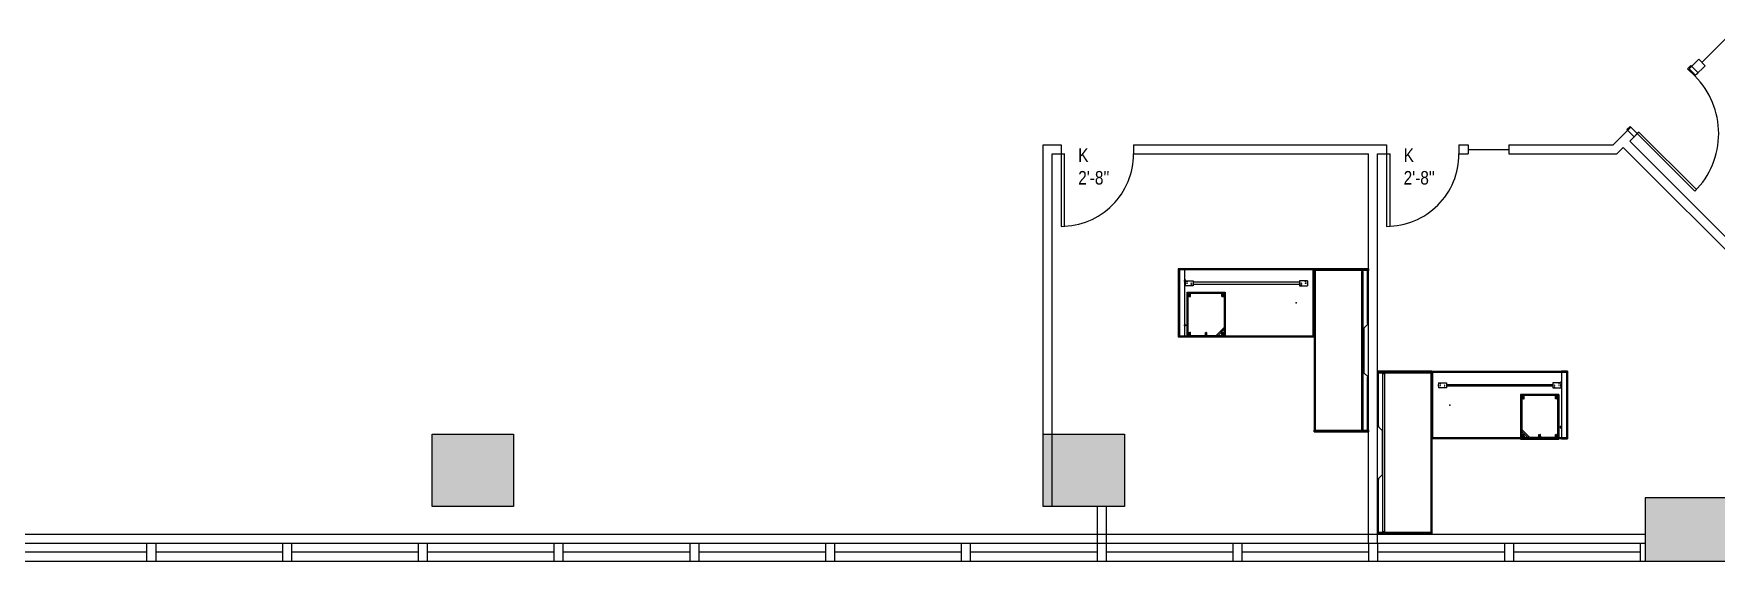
# Model space of a CAD drawing. Extents: x -899 to 851, y -1109 to 411.
# Drawn here: x -312 to 431, y -1109 to -875 of the extents above; entities that cross this region are included whole.
import ezdxf

# ---------------------------------------------------------------- set-up
doc = ezdxf.new("R2010")
doc.units = 0
doc.header["$LTSCALE"] = 24
doc.header["$MEASUREMENT"] = 0
doc.linetypes.add('ACAD_ISO02W100', pattern=[15, 12, -3])
doc.layers.get('0').update_dxf_attribs({"linetype": 'CONTINUOUS'})
for name, color, linetype in [('ARDOOR', 2, 'CONTINUOUS'), ('ARWALL', 7, 'CONTINUOUS'), ('ARWALLTEX', 92, 'CONTINUOUS'), ('ARWINDOW', 2, 'CONTINUOUS'), ('AT2', 7, 'CONTINUOUS'), ('COLUMN', 92, 'CONTINUOUS'), ('HDW', 2, 'CONTINUOUS')]:
    doc.layers.add(name, color=color, linetype=linetype)
doc.styles.add('ARCH', font='acp.shx')

# ---------------------------------------------------------------- blocks, each defined once
blk = doc.blocks.new('36LHD')
at = {"linetype": 'Continuous'}
for points in [[(4.5, 36), (0, 36), (0, 37.999992), (4.5, 37.999992)], [(0, 0), (-36, 0), (-36, 0.999996), (0, 0.999996)], [(4.5, -1.999992), (0, -1.999992), (0, 0), (4.5, 0)]]:
    blk.add_lwpolyline(points, close=True, dxfattribs=at)
blk.add_lwpolyline([(-36, 0, -0.414214), (0, 36)], format="xyb", dxfattribs=at)
blk = doc.blocks.new('TW4001EG2472SQZ')
for p, q in [((0.6142, 0), (0.665, -0.0508)), ((1.165, -0.0508), (1.2158, 0)), ((0.6142, -0.012), (0.6262, -0.012)), ((0.665, -0.0508), (1.165, -0.0508)), ((1.2038, -0.012), (1.2158, -0.012))]:
    blk.add_line(p, q)
for points in [[(0.6142, 0), (0, 0), (0, -0.61), (1.83, -0.61), (1.83, 0), (1.2158, 0)], [(0.6142, -0.012), (0.012, -0.012), (0.012, -0.598), (1.818, -0.598), (1.818, -0.012), (1.2158, -0.012)]]:
    blk.add_lwpolyline(points)
blk = doc.blocks.new('TW40103060SQZ')
blk.add_line((0.208, 0), (0, 0))
at = {"color": 5}
for p, q in [((0.001, -1.523), (0.001, -1.455)), ((0.001, -1.455), (0.761, -1.455)), ((0.761, -1.455), (0.761, -1.523)), ((0.761, -1.523), (0.001, -1.523))]:
    blk.add_line(p, q, dxfattribs=at)
at = {"color": 1, "linetype": 'ACAD_ISO02W100'}
for p, q in [((0.118, -1.447), (0.147, -1.447)), ((0.132, -1.462), (0.132, -1.433)), ((0.644, -1.447), (0.615, -1.447)), ((0.63, -1.462), (0.63, -1.433))]:
    blk.add_line(p, q, dxfattribs=at)
for points in [[(0, 0), (0, -1.524), (0.762, -1.524), (0.762, 0)], [(0.012, -0.012), (0.012, -1.512), (0.75, -1.512), (0.75, -0.012)]]:
    blk.add_lwpolyline(points, close=True)
at = {"color": 1}
blk.add_point((0.381, -0.202), dxfattribs=at)
blk = doc.blocks.new('TW80062824Z')
for p, q in [((0, 0), (0.019, 0)), ((0, -0.61), (0, 0)), ((0.019, 0), (0.019, -0.61)), ((0.019, -0.61), (0, -0.61))]:
    blk.add_line(p, q)
blk = doc.blocks.new('TW70032017SQZ')
h = blk.add_hatch()
h.set_pattern_fill('ANSI31', color=256, scale=0.0005, style=0)
h.set_pattern_definition([(45, (66.7572857, -621.4514568), (-0.001122532015, 0.001122532015), [])])
h.paths.add_polyline_path([(0.027, -0.011), (0.021, -0.011), (0.021, -0.049), (0.027, -0.049)])
h.paths.add_polyline_path([(0.039, -0.011), (0.033, -0.011), (0.033, -0.049), (0.039, -0.049)])
h = blk.add_hatch()
h.set_pattern_fill('ANSI31', color=256, scale=0.0005, style=0)
h.set_pattern_definition([(45, (67.1272857, -621.4514568), (-0.001122532015, 0.001122532015), [])])
h.paths.add_polyline_path([(0.397, -0.011), (0.391, -0.011), (0.391, -0.049), (0.397, -0.049)])
h.paths.add_polyline_path([(0.409, -0.011), (0.403, -0.011), (0.403, -0.049), (0.409, -0.049)])
h = blk.add_hatch()
h.set_pattern_fill('ANSI31', color=256, scale=0.0005, style=0)
h.set_pattern_definition([(45, (66.7572857, -621.8924568), (-0.001122532015, 0.001122532015), [])])
h.paths.add_polyline_path([(0.027, -0.452), (0.021, -0.452), (0.021, -0.49), (0.027, -0.49)])
h.paths.add_polyline_path([(0.039, -0.452), (0.033, -0.452), (0.033, -0.49), (0.039, -0.49)])
h = blk.add_hatch()
h.set_pattern_fill('ANSI31', color=256, scale=0.0005, style=0)
h.set_pattern_definition([(45, (66.9422857, -621.8924568), (-0.001122532015, 0.001122532015), [])])
h.paths.add_polyline_path([(0.206, -0.49), (0.212, -0.49), (0.212, -0.452), (0.206, -0.452)])
h.paths.add_polyline_path([(0.224, -0.452), (0.218, -0.452), (0.218, -0.49), (0.224, -0.49)])
h = blk.add_hatch()
h.set_pattern_fill('ANSI31', color=256, scale=0.0005, style=0)
h.set_pattern_definition([(45, (67.1272857, -621.8924568), (-0.001122532015, 0.001122532015), [])])
h.paths.add_polyline_path([(0.397, -0.452), (0.391, -0.452), (0.391, -0.49), (0.397, -0.49)])
h.paths.add_polyline_path([(0.409, -0.452), (0.403, -0.452), (0.403, -0.49), (0.409, -0.49)])
h = blk.add_hatch()
h.set_pattern_fill('ANSI31', color=256, scale=0.0005, style=0)
h.set_pattern_definition([(45, (68.6745147, -621.4636936), (-0.001122532015, 0.001122532015), [])])
h.paths.add_polyline_path([(0.401, -0.5), (0.409, -0.5), (0.409, -0.49), (0.401, -0.49)])
for p, q in [((0.012, -0.012), (0, 0)), ((0, 0), (0.03, 0)), ((0, 0), (0, -0.03)), ((0.418, -0.012), (0.43, 0)), ((0.021, -0.03), (0.021, -0.027)), ((0.021, -0.03), (0.021, -0.033)), ((0.027, -0.027), (0.033, -0.027)), ((0.027, -0.033), (0.033, -0.033)), ((0.391, -0.03), (0.391, -0.027)), ((0.391, -0.03), (0.391, -0.033)), ((0.397, -0.027), (0.403, -0.027)), ((0.397, -0.033), (0.403, -0.033)), ((0.012, -0.489), (0, -0.501)), ((0.002, -0.486), (0.428, -0.486)), ((0.021, -0.471), (0.021, -0.468)), ((0.021, -0.471), (0.021, -0.474)), ((0.027, -0.468), (0.033, -0.468)), ((0.027, -0.474), (0.033, -0.474)), ((0.206, -0.471), (0.206, -0.468)), ((0.206, -0.471), (0.206, -0.474)), ((0.212, -0.468), (0.218, -0.468)), ((0.212, -0.474), (0.218, -0.474)), ((0.418, -0.396), (0.328, -0.486)), ((0.348, -0.486), (0.418, -0.416)), ((0.391, -0.471), (0.391, -0.468)), ((0.391, -0.471), (0.391, -0.474)), ((0.397, -0.468), (0.403, -0.468)), ((0.397, -0.474), (0.403, -0.474)), ((0.401, -0.49), (0.409, -0.49)), ((0.401, -0.5), (0.401, -0.49)), ((0.409, -0.5), (0.401, -0.5)), ((0.409, -0.49), (0.409, -0.5)), ((0.418, -0.489), (0.43, -0.501)), ((0.428, -0.499), (0.428, -0.486))]:
    blk.add_line(p, q)
for points in [[(0, 0), (0.43, 0), (0.43, -0.501), (0, -0.501)], [(0.012, -0.012), (0.418, -0.012), (0.418, -0.489), (0.012, -0.489)], [(0.021, -0.011), (0.027, -0.011), (0.027, -0.049), (0.021, -0.049)], [(0.039, -0.011), (0.033, -0.011), (0.033, -0.049), (0.039, -0.049)], [(0.391, -0.011), (0.397, -0.011), (0.397, -0.049), (0.391, -0.049)], [(0.409, -0.011), (0.403, -0.011), (0.403, -0.049), (0.409, -0.049)], [(0.021, -0.452), (0.027, -0.452), (0.027, -0.49), (0.021, -0.49)], [(0.039, -0.452), (0.033, -0.452), (0.033, -0.49), (0.039, -0.49)], [(0.206, -0.452), (0.212, -0.452), (0.212, -0.49), (0.206, -0.49)], [(0.224, -0.452), (0.218, -0.452), (0.218, -0.49), (0.224, -0.49)], [(0.391, -0.452), (0.397, -0.452), (0.397, -0.49), (0.391, -0.49)], [(0.409, -0.452), (0.403, -0.452), (0.403, -0.49), (0.409, -0.49)]]:
    blk.add_lwpolyline(points, close=True)
blk.add_lwpolyline([(0.002, 0), (0.002, -0.499), (0.428, -0.499), (0.428, 0)])
for p in [(0.03, -0.03), (0.4, -0.03), (0.03, -0.471), (0.215, -0.471), (0.4, -0.471)]:
    blk.add_point(p)
blk = doc.blocks.new('TW80011654Z')
for p, q in [((0, 0), (0, -0.056)), ((0, 0), (0.09, 0)), ((0.09, 0), (0.09, -0.056)), ((1.372, 0), (1.282, 0)), ((1.282, 0), (1.282, -0.056)), ((1.372, 0), (1.372, -0.056)), ((0, -0.037), (0, -0.018)), ((0, -0.018), (0, -0.037)), ((0.09, -0.056), (0, -0.056)), ((1.282, -0.018), (0.09, -0.018)), ((0.977, -0.018), (0.09, -0.018)), ((0.09, -0.037), (1.282, -0.037)), ((0.09, -0.037), (0.977, -0.037)), ((1.282, -0.056), (1.372, -0.056)), ((1.372, -0.037), (1.372, -0.018)), ((1.372, -0.037), (1.372, -0.018)), ((1.372, -0.018), (1.372, -0.037))]:
    blk.add_line(p, q)
for centre in [(0.021, -0.009), (0.021, -0.028), (0.069, -0.028), (0.069, -0.046), (1.303, -0.028), (1.303, -0.046), (1.351, -0.009), (1.351, -0.028)]:
    blk.add_circle(centre, 0.0025)
blk = doc.blocks.new('TW80051370Z')
for p, q in [((1.802, 0), (0.028, 0)), ((0.028, 0), (0.028, -0.019)), ((0.028, -0.019), (1.802, -0.019)), ((1.802, -0.019), (1.802, 0))]:
    blk.add_line(p, q)
blk = doc.blocks.new('A$C7CDB2EFE')
at = {"layer": 'AT2', "xscale": 39.3700787401575, "yscale": 39.3700787401575, "zscale": 39.3700787401575}
for name, p, rotation in [('TW40103060SQZ', (60, 72.05), 270), ('TW4001EG2472SQZ', (84.02, 72.05), 270), ('TW80062824Z', (84.02, 72.05), 270), ('TW80051370Z', (81.66, 72.05), 270), ('TW80062824Z', (60, 0), 90)]:
    blk.add_blockref(name, p, dxfattribs=dict(at, rotation=rotation))
for name, p in [('TW80011654Z', (3.01, 66.84)), ('TW70032017SQZ', (3.84, 61.77))]:
    blk.add_blockref(name, p, dxfattribs=at)
blk = doc.blocks.new('A$C2F6021D5')
at = {"layer": 'AT2', "xscale": -39.3700787401575, "yscale": 39.3700787401575, "zscale": 39.3700787401575}
for name, p, rotation in [('TW4001EG2472SQZ', (0, 72.05), 90), ('TW80062824Z', (0, 72.05), 90), ('TW80051370Z', (2.36, 72.05), 90), ('TW40103060SQZ', (24.02, 72.05), 90), ('TW80062824Z', (24.02, 0), 270)]:
    blk.add_blockref(name, p, dxfattribs=dict(at, rotation=rotation))
for name, p in [('TW80011654Z', (81, 66.84)), ('TW70032017SQZ', (80.17, 61.77))]:
    blk.add_blockref(name, p, dxfattribs=at)

msp = doc.modelspace()

# ---------------------------------------------------------------- linework, layer by layer
at = {"layer": 'ARDOOR'}
for p, q in [((141.66, -928.51), (143.25, -928.51)), ((141.66, -928.51), (141.66, -960.51)), ((143.22, -960.47), (143.22, -928.51)), ((285.47, -928.51), (287.06, -928.51)), ((285.47, -928.51), (285.47, -960.51)), ((287.03, -960.47), (287.03, -928.51))]:
    msp.add_line(p, q, dxfattribs=at)
for centre in [(141.66, -928.51), (285.47, -928.51)]:
    msp.add_ellipse(centre, major_axis=(-22.63, 22.63), ratio=1, start_param=2.356194, end_param=3.926991, dxfattribs=at)
at = {"layer": 'ARWALL'}
for p, q in [((419.19, -890.94), (423.43, -886.7)), ((419.19, -890.94), (422.02, -893.77)), ((422.02, -893.77), (426.26, -889.53)), ((423.43, -886.7), (426.26, -889.53)), ((385.62, -924.51), (393.42, -916.71)), ((392.93, -922.86), (396.96, -918.83)), ((133.69, -1084.29), (133.69, -924.51)), ((133.69, -924.51), (141.69, -924.51)), ((137.69, -1084.29), (137.69, -928.51)), ((137.69, -928.51), (141.69, -928.51)), ((141.66, -924.51), (141.66, -928.51)), ((141.69, -924.51), (141.69, -928.51)), ((173.66, -924.51), (285.5, -924.51)), ((173.66, -924.51), (173.66, -928.51)), ((173.66, -928.51), (277.47, -928.51)), ((277.47, -1100.51), (277.47, -928.51)), ((281.47, -1100.51), (281.47, -928.51)), ((281.47, -928.51), (285.5, -928.51)), ((285.47, -924.51), (285.47, -928.51)), ((285.5, -924.51), (285.5, -928.51)), ((317.47, -924.51), (317.47, -928.51)), ((317.47, -924.51), (321.47, -924.51)), ((317.47, -928.51), (321.47, -928.51)), ((321.47, -924.51), (321.47, -928.51)), ((339.47, -924.51), (385.62, -924.51)), ((339.47, -924.51), (339.47, -928.51)), ((339.47, -928.51), (387.27, -928.51)), ((387.27, -928.51), (390.1, -925.69)), ((503.59, -1039.19), (390.1, -925.69)), ((506.42, -1036.36), (392.93, -922.86)), ((157.69, -1100.51), (157.69, -1084.29)), ((161.69, -1100.51), (161.69, -1084.29)), ((399.69, -1080.51), (399.69, -1108.51)), ((464.38, -1080.51), (399.69, -1080.51)), ((399.69, -1108.51), (447.69, -1108.51))]:
    msp.add_line(p, q, dxfattribs=at)
at = {"layer": 'ARWALLTEX'}
msp.add_solid([(399.69, -1080.51), (464.38, -1080.51), (399.69, -1108.51), (447.69, -1108.51)], dxfattribs=at)
at = {"layer": 'ARWINDOW'}
for p, q in [((424.85, -888.11), (437.58, -875.38)), ((321.45, -926.51), (339.45, -926.51)), ((-638.31, -1096.51), (399.69, -1096.51)), ((-620.31, -1100.51), (399.69, -1100.51)), ((-262.31, -1104.51), (-318.31, -1104.51)), ((-262.31, -1108.51), (-262.31, -1100.51)), ((-258.31, -1108.51), (-258.31, -1100.51)), ((-202.31, -1104.51), (-258.31, -1104.51)), ((-202.31, -1108.51), (-202.31, -1100.51)), ((-198.31, -1108.51), (-198.31, -1100.51)), ((-142.31, -1104.51), (-198.31, -1104.51)), ((-142.31, -1108.51), (-142.31, -1100.51)), ((-138.31, -1108.51), (-138.31, -1100.51)), ((-82.31, -1104.51), (-138.31, -1104.51)), ((-82.31, -1108.51), (-82.31, -1100.51)), ((-78.31, -1108.51), (-78.31, -1100.51)), ((-22.31, -1104.51), (-78.31, -1104.51)), ((-22.31, -1108.51), (-22.31, -1100.51)), ((-18.31, -1108.51), (-18.31, -1100.51)), ((37.69, -1104.51), (-18.31, -1104.51)), ((37.69, -1108.51), (37.69, -1100.51)), ((41.69, -1108.51), (41.69, -1100.51)), ((97.69, -1104.51), (41.69, -1104.51)), ((97.69, -1108.51), (97.69, -1100.51)), ((101.69, -1108.51), (101.69, -1100.51)), ((157.69, -1104.51), (101.69, -1104.51)), ((157.69, -1108.51), (157.69, -1100.51)), ((161.69, -1108.51), (161.69, -1100.51)), ((217.69, -1104.51), (161.69, -1104.51)), ((217.69, -1108.51), (217.69, -1100.51)), ((221.69, -1108.51), (221.69, -1100.51)), ((277.69, -1104.51), (221.69, -1104.51)), ((277.69, -1108.51), (277.69, -1100.51)), ((281.69, -1108.51), (281.69, -1100.51)), ((337.69, -1104.51), (281.69, -1104.51)), ((337.69, -1108.51), (337.69, -1100.51)), ((341.69, -1108.51), (341.69, -1100.51)), ((397.69, -1104.51), (341.69, -1104.51)), ((397.69, -1108.51), (397.69, -1100.51)), ((-620.31, -1108.51), (399.69, -1108.51))]:
    msp.add_line(p, q, dxfattribs=at)
at = {"layer": 'COLUMN'}
for points in [[(-100.31, -1084.29), (-136.31, -1084.29), (-136.31, -1052.29), (-100.31, -1052.29)], [(-100.31, -1084.29), (-136.31, -1084.29), (-136.31, -1052.29), (-100.31, -1052.29)], [(169.69, -1084.29), (133.69, -1084.29), (133.69, -1052.29), (169.69, -1052.29)]]:
    msp.add_lwpolyline(points, close=True, dxfattribs=at)
for points in [[(-136.31, -1052.29), (-136.31, -1084.29), (-100.31, -1052.29), (-100.31, -1084.29)], [(-136.31, -1052.29), (-136.31, -1084.29), (-100.31, -1052.29), (-100.31, -1084.29)], [(133.69, -1052.29), (133.69, -1084.29), (169.69, -1052.29), (169.69, -1084.29)]]:
    msp.add_solid(points, dxfattribs=at)

# ---------------------------------------------------------------- block references
for name, p in [('A$C7CDB2EFE', (193.46, -1051.37)), ('A$C2F6021D5', (281.47, -1096.51))]:
    msp.add_blockref(name, p)
at = {"layer": 'ARDOOR', "xscale": -1, "rotation": 315.0000000000046}
msp.add_blockref('36LHD', (396.25, -919.54), dxfattribs=at)

# ---------------------------------------------------------------- texts
at = {"layer": 'HDW', "style": 'ARCH', "width": 0.85}
for s, p in [('K', (149.21, -932.06)), ('K', (293.02, -932.06)), ("2'-8''", (149.21, -942.06)), ("2'-8''", (293.02, -942.06))]:
    msp.add_text(s, height=6, dxfattribs=at).set_placement(p)

doc.saveas('drawing.dxf')
